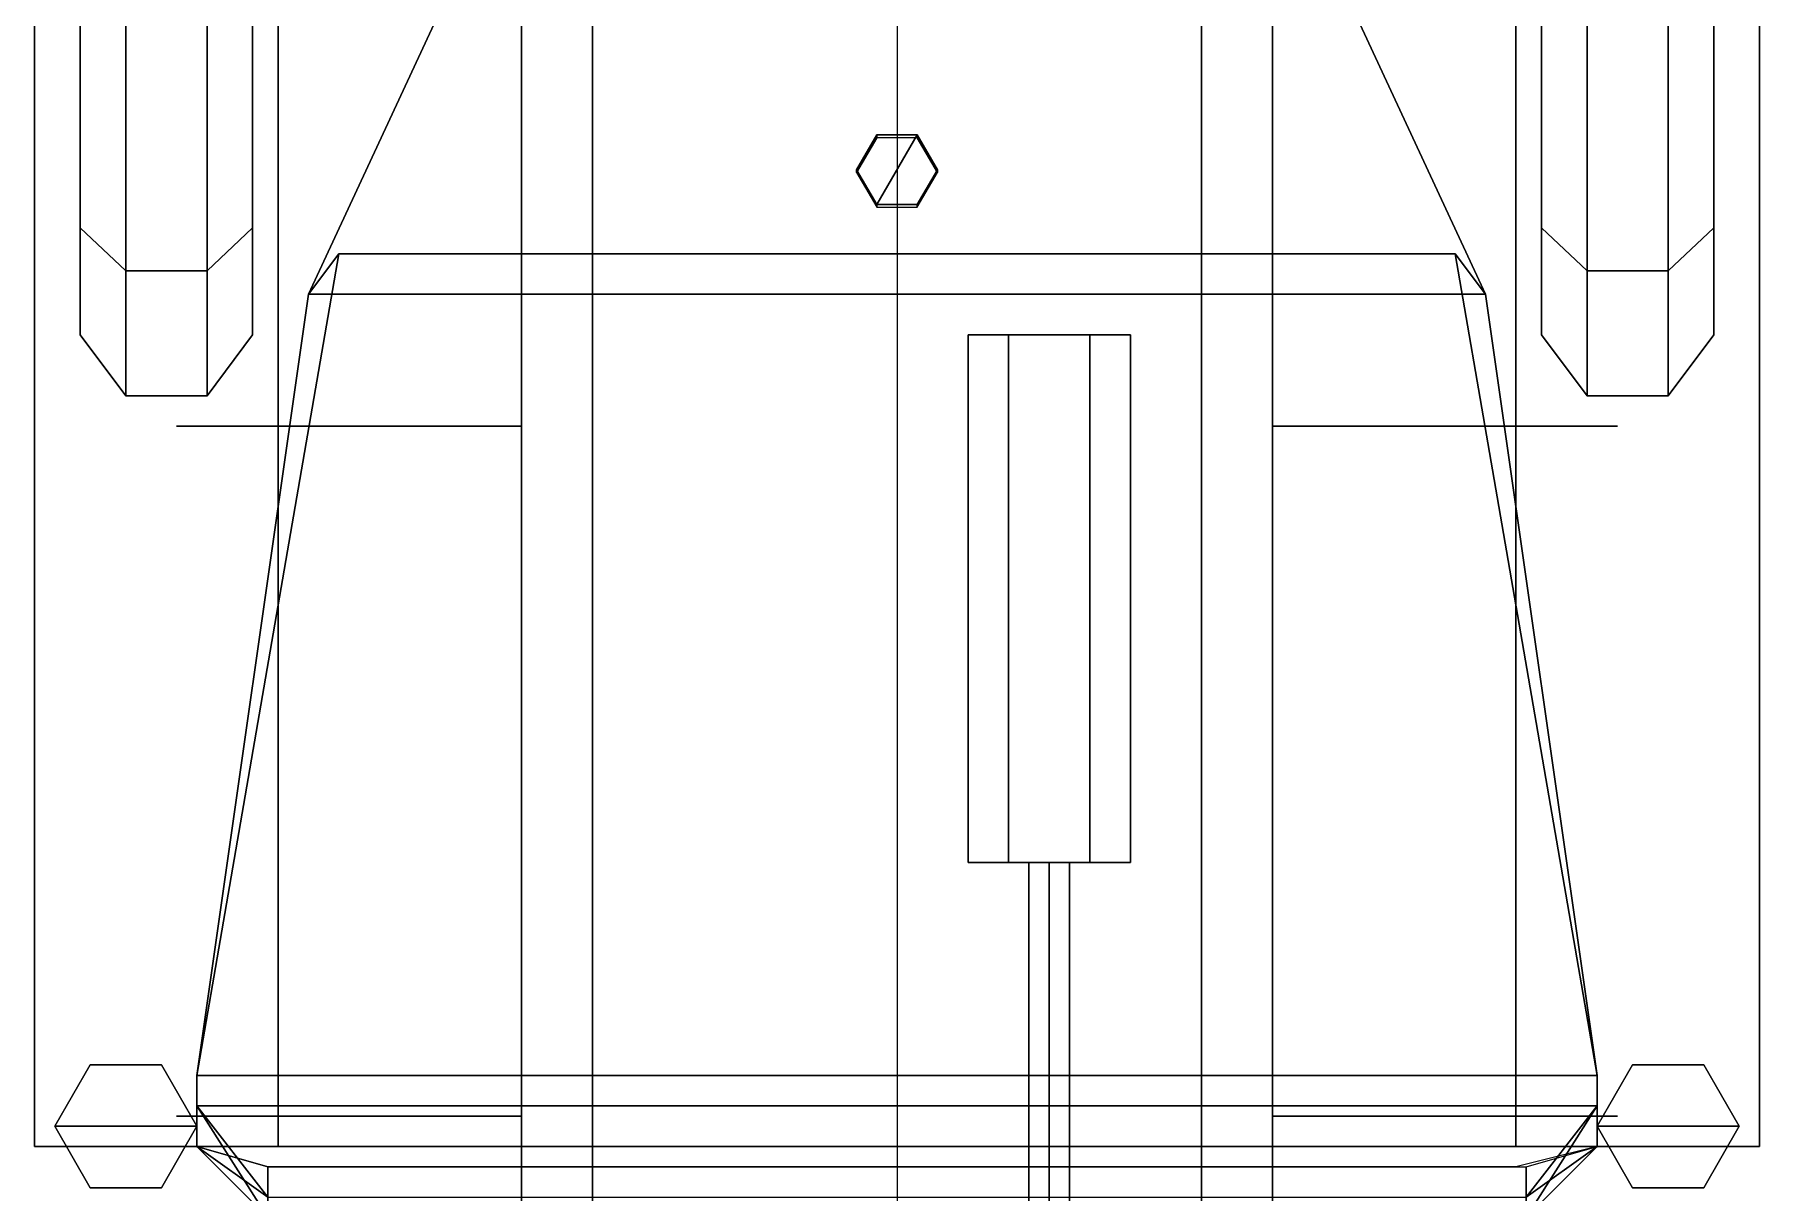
# Model space of a CAD drawing. Header units: millimetres. Extents: x -1.04 to 1.04, y -2.63 to 6.5.
# Drawn here: x -0.85 to 0.85, y 0.105 to 1.246 of the extents above; entities that cross this region are included whole.
import ezdxf

# ---------------------------------------------------------------- set-up
doc = ezdxf.new("R2010")
doc.units = ezdxf.units.MM
doc.layers.add('mudguards', color=6, linetype='Continuous')
doc.layers.add('wheels', color=2, linetype='Continuous')

msp = doc.modelspace()

# ---------------------------------------------------------------- linework, layer by layer
for p, direction in [((0, 1.38, 0.42), (0, -0.999699, -0.024516)), ((0, 2.07), (0, -1))]:
    msp.add_xline(p, direction)
for points in [[(-0.37, 2.4, 0.48), (-0.37, -1.66, 0.48), (-0.37, -1.66, 0.64), (-0.37, 2.4, 0.64)], [(-0.3, 2.33, 0.48), (-0.3, -1.66, 0.48), (-0.37, -1.66, 0.48), (-0.37, 2.4, 0.48)], [(-0.37, 2.4, 0.64), (-0.37, 0.1, 0.64), (-0.3, 0.1, 0.64), (-0.3, 2.33, 0.64)], [(-0.37, 2.4, 8.43), (-0.37, -1.66, 8.43), (-0.37, -1.66, 8.59), (-0.37, 2.4, 8.59)], [(-0.3, 2.33, 8.43), (-0.3, -1.66, 8.43), (-0.37, -1.66, 8.43), (-0.37, 2.4, 8.43)], [(-0.37, 2.4, 8.59), (-0.37, 0.1, 8.59), (-0.3, 0.1, 8.59), (-0.3, 2.33, 8.59)], [(0.3, 2.33, 0.64), (0.3, 0.1, 0.64), (0.37, 0.1, 0.64), (0.37, 2.4, 0.64)], [(0.37, 2.4, 0.48), (0.37, -1.66, 0.48), (0.3, -1.66, 0.48), (0.3, 2.33, 0.48)], [(0.37, 2.4, 8.43), (0.37, -1.66, 8.43), (0.3, -1.66, 8.43), (0.3, 2.33, 8.43)], [(0.3, 2.33, 8.59), (0.3, 0.1, 8.59), (0.37, 0.1, 8.59), (0.37, 2.4, 8.59)], [(0.37, -1.66, 0.64), (0.37, -1.66, 0.48), (0.37, 2.4, 0.48), (0.37, 2.4, 0.64)], [(0.37, -1.66, 8.59), (0.37, -1.66, 8.43), (0.37, 2.4, 8.43), (0.37, 2.4, 8.59)], [(-0.3, -1.66, 0.64), (-0.3, -1.66, 0.48), (-0.3, 2.33, 0.48), (-0.3, 2.33, 0.64)], [(-0.3, -1.66, 8.59), (-0.3, -1.66, 8.43), (-0.3, 2.33, 8.43), (-0.3, 2.33, 8.59)], [(0.3, 2.33, 0.48), (0.3, -1.66, 0.48), (0.3, -1.66, 0.64), (0.3, 2.33, 0.64)], [(0.3, 2.33, 8.43), (0.3, -1.66, 8.43), (0.3, -1.66, 8.59), (0.3, 2.33, 8.59)], [(0.45, 1.27, 0.64), (0.58, 0.99, 0.64), (-0.58, 0.99, 0.64), (-0.45, 1.27, 0.64)], [(-0.45, 1.27, 1.3), (-0.58, 0.99, 1.34), (0.58, 0.99, 1.34), (0.45, 1.27, 1.3)], [(-0.58, 0.99, 0.64), (-0.58, 0.99, 1.34), (-0.45, 1.27, 1.3), (-0.45, 1.27, 0.64)], [(-0.58, 0.99, 8.59), (-0.58, 0.99, 9.29), (-0.45, 1.27, 9.25), (-0.45, 1.27, 8.59)], [(0.45, 1.27, 8.59), (0.58, 0.99, 8.59), (-0.58, 0.99, 8.59), (-0.45, 1.27, 8.59)], [(-0.45, 1.27, 9.25), (-0.58, 0.99, 9.29), (0.58, 0.99, 9.29), (0.45, 1.27, 9.25)], [(0.45, 1.27, 1.3), (0.58, 0.99, 1.34), (0.58, 0.99, 0.64), (0.45, 1.27, 0.64)], [(0.45, 1.27, 9.25), (0.58, 0.99, 9.29), (0.58, 0.99, 8.59), (0.45, 1.27, 8.59)], [(-0.02, 1.1471, 1.335), (-0.04, 1.1128, 1.3398), (-0.02, 1.0785, 1.3446), (0.02, 1.1471, 1.335)], [(-0.02, 1.1443, 1.3152), (-0.04, 1.11, 1.32), (-0.04, 1.1128, 1.3398), (-0.02, 1.1471, 1.335)], [(-0.02, 1.1443, 9.2652), (-0.04, 1.11, 9.27), (-0.04, 1.1128, 9.2898), (-0.02, 1.1471, 9.285)], [(-0.02, 1.1471, 9.285), (-0.04, 1.1128, 9.2898), (-0.02, 1.0785, 9.2946), (0.02, 1.1471, 9.285)], [(0.02, 1.1471, 1.335), (-0.02, 1.0785, 1.3446), (0.02, 1.0785, 1.3446), (0.04, 1.1128, 1.3398)], [(0.02, 1.1443, 1.3152), (-0.02, 1.1443, 1.3152), (-0.02, 1.1471, 1.335), (0.02, 1.1471, 1.335)], [(0.02, 1.1443, 9.2652), (-0.02, 1.1443, 9.2652), (-0.02, 1.1471, 9.285), (0.02, 1.1471, 9.285)], [(0.02, 1.1471, 9.285), (-0.02, 1.0785, 9.2946), (0.02, 1.0785, 9.2946), (0.04, 1.1128, 9.2898)], [(0.04, 1.11, 1.32), (0.02, 1.1443, 1.3152), (0.02, 1.1471, 1.335), (0.04, 1.1128, 1.3398)], [(0.04, 1.11, 9.27), (0.02, 1.1443, 9.2652), (0.02, 1.1471, 9.285), (0.04, 1.1128, 9.2898)], [(-0.04, 1.11, 1.32), (-0.02, 1.0757, 1.3248), (-0.02, 1.0785, 1.3446), (-0.04, 1.1128, 1.3398)], [(-0.04, 1.11, 9.27), (-0.02, 1.0757, 9.2748), (-0.02, 1.0785, 9.2946), (-0.04, 1.1128, 9.2898)], [(0.02, 1.0757, 1.3248), (0.04, 1.11, 1.32), (0.04, 1.1128, 1.3398), (0.02, 1.0785, 1.3446)], [(0.02, 1.0757, 9.2748), (0.04, 1.11, 9.27), (0.04, 1.1128, 9.2898), (0.02, 1.0785, 9.2946)], [(-0.02, 1.0757, 1.3248), (0.02, 1.0757, 1.3248), (0.02, 1.0785, 1.3446), (-0.02, 1.0785, 1.3446)], [(-0.02, 1.0757, 9.2748), (0.02, 1.0757, 9.2748), (0.02, 1.0785, 9.2946), (-0.02, 1.0785, 9.2946)], [(-0.69, 0.22, 1.85), (0.69, 0.22, 1.85), (0.55, 1.03, 1.79), (-0.55, 1.03, 1.79)], [(-0.58, 0.99, 1.75), (-0.69, 0.22, 1.75), (-0.69, 0.22, 1.85), (-0.55, 1.03, 1.79)], [(-0.58, 0.99, 9.7), (-0.69, 0.22, 9.7), (-0.69, 0.22, 9.8), (-0.55, 1.03, 9.74)], [(-0.69, 0.22, 9.8), (0.69, 0.22, 9.8), (0.55, 1.03, 9.74), (-0.55, 1.03, 9.74)], [(-0.55, 1.03, 1.79), (0.55, 1.03, 1.79), (0.58, 0.99, 1.75), (-0.58, 0.99, 1.75)], [(-0.55, 1.03, 9.74), (0.55, 1.03, 9.74), (0.58, 0.99, 9.7), (-0.58, 0.99, 9.7)], [(0.55, 1.03, 1.79), (0.69, 0.22, 1.85), (0.69, 0.22, 1.75), (0.58, 0.99, 1.75)], [(0.55, 1.03, 9.74), (0.69, 0.22, 9.8), (0.69, 0.22, 9.7), (0.58, 0.99, 9.7)], [(0.58, 0.99, 0.64), (0.69, 0.22, 0.64), (-0.69, 0.22, 0.64), (-0.58, 0.99, 0.64)], [(-0.69, 0.22, 0.64), (-0.69, 0.22, 1.3), (-0.58, 0.99, 1.3), (-0.58, 0.99, 0.64)], [(-0.69, 0.22, 1.3), (-0.69, 0.22, 1.75), (-0.58, 0.99, 1.75), (-0.58, 0.99, 1.3)], [(-0.69, 0.22, 9.25), (-0.69, 0.22, 9.7), (-0.58, 0.99, 9.7), (-0.58, 0.99, 9.25)], [(-0.69, 0.22, 8.59), (-0.69, 0.22, 9.25), (-0.58, 0.99, 9.25), (-0.58, 0.99, 8.59)], [(0.58, 0.99, 8.59), (0.69, 0.22, 8.59), (-0.69, 0.22, 8.59), (-0.58, 0.99, 8.59)], [(0.58, 0.99, 0.64), (0.58, 0.99, 1.34), (-0.58, 0.99, 1.34), (-0.58, 0.99, 0.64)], [(-0.58, 0.99, 1.34), (-0.58, 0.99, 1.75), (0.58, 0.99, 1.75), (0.58, 0.99, 1.34)], [(-0.58, 0.99, 9.29), (-0.58, 0.99, 9.7), (0.58, 0.99, 9.7), (0.58, 0.99, 9.29)], [(0.58, 0.99, 8.59), (0.58, 0.99, 9.29), (-0.58, 0.99, 9.29), (-0.58, 0.99, 8.59)], [(0.58, 0.99, 1.3), (0.69, 0.22, 1.3), (0.69, 0.22, 0.64), (0.58, 0.99, 0.64)], [(0.58, 0.99, 1.75), (0.69, 0.22, 1.75), (0.69, 0.22, 1.3), (0.58, 0.99, 1.3)], [(0.58, 0.99, 9.7), (0.69, 0.22, 9.7), (0.69, 0.22, 9.25), (0.58, 0.99, 9.25)], [(0.58, 0.99, 9.25), (0.69, 0.22, 9.25), (0.69, 0.22, 8.59), (0.58, 0.99, 8.59)], [(0.11, 0.95, 0.4793), (0.07, 0.95, 0.41), (0.07, 0.43, 0.41), (0.11, 0.43, 0.4793)], [(0.07, 0.95, 0.41), (0.11, 0.95, 0.3407), (0.11, 0.43, 0.3407), (0.07, 0.43, 0.41)], [(0.23, 0.95, 0.41), (0.07, 0.95, 0.41), (0.11, 0.95, 0.4793), (0.19, 0.95, 0.4793)], [(0.19, 0.95, 0.3407), (0.11, 0.95, 0.3407), (0.07, 0.95, 0.41), (0.23, 0.95, 0.41)], [(0.19, 0.95, 8.2907), (0.11, 0.95, 8.2907), (0.07, 0.95, 8.36), (0.23, 0.95, 8.36)], [(0.07, 0.95, 8.36), (0.11, 0.95, 8.2907), (0.11, 0.43, 8.2907), (0.07, 0.43, 8.36)], [(0.23, 0.95, 8.36), (0.07, 0.95, 8.36), (0.11, 0.95, 8.4293), (0.19, 0.95, 8.4293)], [(0.11, 0.95, 8.4293), (0.07, 0.95, 8.36), (0.07, 0.43, 8.36), (0.11, 0.43, 8.4293)], [(0.19, 0.95, 0.4793), (0.11, 0.95, 0.4793), (0.11, 0.43, 0.4793), (0.19, 0.43, 0.4793)], [(0.11, 0.95, 0.3407), (0.19, 0.95, 0.3407), (0.19, 0.43, 0.3407), (0.11, 0.43, 0.3407)], [(0.11, 0.95, 8.2907), (0.19, 0.95, 8.2907), (0.19, 0.43, 8.2907), (0.11, 0.43, 8.2907)], [(0.19, 0.95, 8.4293), (0.11, 0.95, 8.4293), (0.11, 0.43, 8.4293), (0.19, 0.43, 8.4293)], [(0.23, 0.95, 0.41), (0.19, 0.95, 0.4793), (0.19, 0.43, 0.4793), (0.23, 0.43, 0.41)], [(0.19, 0.95, 0.3407), (0.23, 0.95, 0.41), (0.23, 0.43, 0.41), (0.19, 0.43, 0.3407)], [(0.19, 0.95, 8.2907), (0.23, 0.95, 8.36), (0.23, 0.43, 8.36), (0.19, 0.43, 8.2907)], [(0.23, 0.95, 8.36), (0.19, 0.95, 8.4293), (0.19, 0.43, 8.4293), (0.23, 0.43, 8.36)], [(0.19, 0.43, 0.4793), (0.11, 0.43, 0.4793), (0.07, 0.43, 0.41), (0.23, 0.43, 0.41)], [(0.23, 0.43, 0.41), (0.07, 0.43, 0.41), (0.11, 0.43, 0.3407), (0.19, 0.43, 0.3407)], [(0.23, 0.43, 8.36), (0.07, 0.43, 8.36), (0.11, 0.43, 8.2907), (0.19, 0.43, 8.2907)], [(0.19, 0.43, 8.4293), (0.11, 0.43, 8.4293), (0.07, 0.43, 8.36), (0.23, 0.43, 8.36)], [(0.15, 0.43, 0.41), (0.13, 0.43, 0.39), (0.13, 0.01, 0.39), (0.15, 0.01, 0.41)], [(0.13, 0.43, 0.39), (0.15, 0.43, 0.37), (0.15, 0.01, 0.37), (0.13, 0.01, 0.39)], [(0.13, 0.43, 8.34), (0.15, 0.43, 8.32), (0.15, 0.01, 8.32), (0.13, 0.01, 8.34)], [(0.15, 0.43, 8.36), (0.13, 0.43, 8.34), (0.13, 0.01, 8.34), (0.15, 0.01, 8.36)], [(0.17, 0.43, 0.39), (0.15, 0.43, 0.41), (0.15, 0.01, 0.41), (0.17, 0.01, 0.39)], [(0.15, 0.43, 0.37), (0.17, 0.43, 0.39), (0.17, 0.01, 0.39), (0.15, 0.01, 0.37)], [(0.15, 0.43, 8.32), (0.17, 0.43, 8.34), (0.17, 0.01, 8.34), (0.15, 0.01, 8.32)], [(0.17, 0.43, 8.34), (0.15, 0.43, 8.36), (0.15, 0.01, 8.36), (0.17, 0.01, 8.34)], [(-0.69, 0.17, 0.86), (-0.83, 0.17, 0.86), (-0.795, 0.2306, 0.86), (-0.725, 0.2306, 0.86)], [(-0.725, 0.2306, 1.45), (-0.795, 0.2306, 1.45), (-0.83, 0.17, 1.45), (-0.69, 0.17, 1.45)], [(-0.795, 0.2306, 0.86), (-0.83, 0.17, 0.86), (-0.83, 0.17, 1.45), (-0.795, 0.2306, 1.45)], [(-0.725, 0.2306, 0.86), (-0.795, 0.2306, 0.86), (-0.795, 0.2306, 1.45), (-0.725, 0.2306, 1.45)], [(-0.69, 0.17, 0.86), (-0.725, 0.2306, 0.86), (-0.725, 0.2306, 1.45), (-0.69, 0.17, 1.45)], [(0.725, 0.2306, 0.86), (0.69, 0.17, 0.86), (0.69, 0.17, 1.45), (0.725, 0.2306, 1.45)], [(0.795, 0.2306, 1.45), (0.725, 0.2306, 1.45), (0.69, 0.17, 1.45), (0.83, 0.17, 1.45)], [(0.83, 0.17, 0.86), (0.69, 0.17, 0.86), (0.725, 0.2306, 0.86), (0.795, 0.2306, 0.86)], [(0.795, 0.2306, 0.86), (0.725, 0.2306, 0.86), (0.725, 0.2306, 1.45), (0.795, 0.2306, 1.45)], [(0.83, 0.17, 0.86), (0.795, 0.2306, 0.86), (0.795, 0.2306, 1.45), (0.83, 0.17, 1.45)], [(0.69, 0.22, 0.64), (0.69, 0.15, 0.64), (-0.69, 0.15, 0.64), (-0.69, 0.22, 0.64)], [(-0.69, 0.15, 0.64), (-0.69, 0.15, 1.3), (-0.69, 0.22, 1.3), (-0.69, 0.22, 0.64)], [(-0.69, 0.15, 1.3), (-0.69, 0.19, 1.83), (-0.69, 0.22, 1.85), (-0.69, 0.22, 1.3)], [(-0.69, 0.22, 1.85), (-0.69, 0.19, 1.83), (0.69, 0.19, 1.83), (0.69, 0.22, 1.85)], [(-0.69, 0.22, 1.75), (0.69, 0.22, 1.75), (0.69, 0.22, 1.85), (-0.69, 0.22, 1.85)], [(-0.69, 0.15, 9.25), (-0.69, 0.19, 9.78), (-0.69, 0.22, 9.8), (-0.69, 0.22, 9.25)], [(-0.69, 0.15, 8.59), (-0.69, 0.15, 9.25), (-0.69, 0.22, 9.25), (-0.69, 0.22, 8.59)], [(0.69, 0.22, 8.59), (0.69, 0.15, 8.59), (-0.69, 0.15, 8.59), (-0.69, 0.22, 8.59)], [(-0.69, 0.22, 9.7), (0.69, 0.22, 9.7), (0.69, 0.22, 9.8), (-0.69, 0.22, 9.8)], [(-0.69, 0.22, 9.8), (-0.69, 0.19, 9.78), (0.69, 0.19, 9.78), (0.69, 0.22, 9.8)], [(0.69, 0.22, 1.3), (0.69, 0.15, 1.3), (0.69, 0.15, 0.64), (0.69, 0.22, 0.64)], [(0.69, 0.22, 1.85), (0.69, 0.19, 1.83), (0.69, 0.15, 1.3), (0.69, 0.22, 1.3)], [(0.69, 0.22, 9.8), (0.69, 0.19, 9.78), (0.69, 0.15, 9.25), (0.69, 0.22, 9.25)], [(0.69, 0.22, 9.25), (0.69, 0.15, 9.25), (0.69, 0.15, 8.59), (0.69, 0.22, 8.59)], [(-0.62, 0.1, 1.3), (-0.62, 0.1, 1.3), (-0.69, 0.19, 1.83), (-0.69, 0.15, 1.3)], [(-0.69, 0.19, 1.83), (-0.62, 0.1, 1.3), (0.62, 0.1, 1.3), (0.69, 0.19, 1.83)], [(-0.69, 0.19, 9.78), (-0.62, 0.08, 9.26), (0.62, 0.08, 9.26), (0.69, 0.19, 9.78)], [(-0.62, 0.08, 9.25), (-0.62, 0.08, 9.26), (-0.69, 0.19, 9.78), (-0.69, 0.15, 9.25)], [(0.69, 0.19, 1.83), (0.62, 0.1, 1.3), (0.62, 0.1, 1.3), (0.69, 0.15, 1.3)], [(0.69, 0.19, 9.78), (0.62, 0.08, 9.26), (0.62, 0.08, 9.25), (0.69, 0.15, 9.25)], [(-0.725, 0.1094, 0.86), (-0.795, 0.1094, 0.86), (-0.83, 0.17, 0.86), (-0.69, 0.17, 0.86)], [(-0.69, 0.17, 1.45), (-0.83, 0.17, 1.45), (-0.795, 0.1094, 1.45), (-0.725, 0.1094, 1.45)], [(-0.83, 0.17, 0.86), (-0.795, 0.1094, 0.86), (-0.795, 0.1094, 1.45), (-0.83, 0.17, 1.45)], [(-0.725, 0.1094, 0.86), (-0.69, 0.17, 0.86), (-0.69, 0.17, 1.45), (-0.725, 0.1094, 1.45)], [(0.69, 0.17, 0.86), (0.725, 0.1094, 0.86), (0.725, 0.1094, 1.45), (0.69, 0.17, 1.45)], [(0.83, 0.17, 1.45), (0.69, 0.17, 1.45), (0.725, 0.1094, 1.45), (0.795, 0.1094, 1.45)], [(0.795, 0.1094, 0.86), (0.725, 0.1094, 0.86), (0.69, 0.17, 0.86), (0.83, 0.17, 0.86)], [(0.795, 0.1094, 0.86), (0.83, 0.17, 0.86), (0.83, 0.17, 1.45), (0.795, 0.1094, 1.45)], [(-0.62, 0.1, 0.64), (-0.62, 0.1, 1.3), (-0.69, 0.15, 1.3), (-0.69, 0.15, 0.64)], [(0.69, 0.15, 0.64), (0.61, 0.13, 0.64), (-0.62, 0.13, 0.64), (-0.69, 0.15, 0.64)], [(-0.62, 0.13, 8.59), (-0.62, 0.08, 9.25), (-0.69, 0.15, 9.25), (-0.69, 0.15, 8.59)], [(0.69, 0.15, 8.59), (0.61, 0.13, 8.59), (-0.62, 0.13, 8.59), (-0.69, 0.15, 8.59)], [(0.69, 0.15, 1.3), (0.62, 0.1, 1.3), (0.62, 0.1, 0.64), (0.69, 0.15, 0.64)], [(0.69, 0.15, 9.25), (0.62, 0.08, 9.25), (0.62, 0.13, 8.59), (0.69, 0.15, 8.59)], [(0.62, 0.13, 8.59), (0.62, 0.08, 9.25), (-0.62, 0.08, 9.25), (-0.62, 0.13, 8.59)], [(-0.795, 0.1094, 0.86), (-0.725, 0.1094, 0.86), (-0.725, 0.1094, 1.45), (-0.795, 0.1094, 1.45)], [(0.725, 0.1094, 0.86), (0.795, 0.1094, 0.86), (0.795, 0.1094, 1.45), (0.725, 0.1094, 1.45)]]:
    msp.add_3dface(points)
at = {"layer": 'mudguards'}
for points in [[(-0.85, 1.53, 0.42), (-0.85, 1.46, 0.45), (-0.85, 0.15, 0.45), (-0.85, 0.15, 0.42)], [(-0.85, 1.46, 0.45), (-0.85, 1.53, 0.42), (-0.85, 0.15, 0.42), (-0.85, 0.15, 0.45)], [(-0.85, 1.46, 8.4), (-0.85, 1.53, 8.37), (-0.85, 0.15, 8.37), (-0.85, 0.15, 8.4)], [(-0.85, 1.53, 8.37), (-0.85, 1.46, 8.4), (-0.85, 0.15, 8.4), (-0.85, 0.15, 8.37)], [(0.85, 1.46, 0.45), (0.85, 1.53, 0.42), (0.85, 0.15, 0.42), (0.85, 0.15, 0.45)], [(0.85, 1.53, 0.42), (0.85, 1.46, 0.45), (0.85, 0.15, 0.45), (0.85, 0.15, 0.42)], [(0.85, 1.53, 8.37), (0.85, 1.46, 8.4), (0.85, 0.15, 8.4), (0.85, 0.15, 8.37)], [(0.85, 1.46, 8.4), (0.85, 1.53, 8.37), (0.85, 0.15, 8.37), (0.85, 0.15, 8.4)], [(-0.61, 1.46, 0.45), (-0.85, 1.46, 0.45), (-0.85, 0.15, 0.45), (-0.61, 0.15, 0.45)], [(-0.85, 1.46, 0.45), (-0.61, 1.46, 0.45), (-0.61, 0.15, 0.45), (-0.85, 0.15, 0.45)], [(-0.85, 1.46, 8.4), (-0.61, 1.46, 8.4), (-0.61, 0.15, 8.4), (-0.85, 0.15, 8.4)], [(-0.61, 1.46, 8.4), (-0.85, 1.46, 8.4), (-0.85, 0.15, 8.4), (-0.61, 0.15, 8.4)], [(0.85, 1.46, 0.45), (0.61, 1.46, 0.45), (0.61, 0.15, 0.45), (0.85, 0.15, 0.45)], [(0.61, 1.46, 0.45), (0.85, 1.46, 0.45), (0.85, 0.15, 0.45), (0.61, 0.15, 0.45)], [(0.61, 1.46, 8.4), (0.85, 1.46, 8.4), (0.85, 0.15, 8.4), (0.61, 0.15, 8.4)], [(0.85, 1.46, 8.4), (0.61, 1.46, 8.4), (0.61, 0.15, 8.4), (0.85, 0.15, 8.4)], [(-0.37, 0.86, 0.45), (-0.71, 0.86, 0.45), (-0.5, 0.86, 0.61), (-0.37, 0.86, 0.61)], [(-0.71, 0.86, 0.45), (-0.37, 0.86, 0.45), (-0.37, 0.86, 0.61), (-0.5, 0.86, 0.61)], [(-0.71, 0.86, 8.4), (-0.37, 0.86, 8.4), (-0.37, 0.86, 8.56), (-0.5, 0.86, 8.56)], [(-0.37, 0.86, 8.4), (-0.71, 0.86, 8.4), (-0.5, 0.86, 8.56), (-0.37, 0.86, 8.56)], [(0.37, 0.86, 0.45), (0.71, 0.86, 0.45), (0.5, 0.86, 0.61), (0.37, 0.86, 0.61)], [(0.71, 0.86, 0.45), (0.37, 0.86, 0.45), (0.37, 0.86, 0.61), (0.5, 0.86, 0.61)], [(0.71, 0.86, 8.4), (0.37, 0.86, 8.4), (0.37, 0.86, 8.56), (0.5, 0.86, 8.56)], [(0.37, 0.86, 8.4), (0.71, 0.86, 8.4), (0.5, 0.86, 8.56), (0.37, 0.86, 8.56)], [(-0.71, 0.18, 0.45), (-0.37, 0.18, 0.45), (-0.37, 0.18, 0.61), (-0.5, 0.18, 0.61)], [(-0.37, 0.18, 0.45), (-0.71, 0.18, 0.45), (-0.5, 0.18, 0.61), (-0.37, 0.18, 0.61)], [(-0.37, 0.18, 8.4), (-0.71, 0.18, 8.4), (-0.5, 0.18, 8.56), (-0.37, 0.18, 8.56)], [(-0.71, 0.18, 8.4), (-0.37, 0.18, 8.4), (-0.37, 0.18, 8.56), (-0.5, 0.18, 8.56)], [(0.37, 0.18, 0.45), (0.71, 0.18, 0.45), (0.5, 0.18, 0.61), (0.37, 0.18, 0.61)], [(0.71, 0.18, 0.45), (0.37, 0.18, 0.45), (0.37, 0.18, 0.61), (0.5, 0.18, 0.61)], [(0.71, 0.18, 8.4), (0.37, 0.18, 8.4), (0.37, 0.18, 8.56), (0.5, 0.18, 8.56)], [(0.37, 0.18, 8.4), (0.71, 0.18, 8.4), (0.5, 0.18, 8.56), (0.37, 0.18, 8.56)]]:
    msp.add_3dface(points, dxfattribs=at)
at = {"layer": 'wheels'}
for points in [[(-0.805, 1.0554, 8.6454), (-0.805, 1.67, 8.9), (-0.805, 1.5646, 8.6454), (-0.805, 1.31, 8.54)], [(-0.805, 0.95, 8.9), (-0.805, 1.5646, 9.1546), (-0.805, 1.67, 8.9), (-0.805, 1.0554, 8.6454)], [(-0.635, 1.67, 8.9), (-0.635, 1.0554, 9.1546), (-0.635, 0.95, 8.9), (-0.635, 1.5646, 8.6454)], [(-0.635, 1.5646, 9.1546), (-0.635, 1.31, 9.26), (-0.635, 1.0554, 9.1546), (-0.635, 1.67, 8.9)], [(0.635, 1.0554, 8.6454), (0.635, 1.67, 8.9), (0.635, 1.5646, 8.6454), (0.635, 1.31, 8.54)], [(0.635, 0.95, 8.9), (0.635, 1.5646, 9.1546), (0.635, 1.67, 8.9), (0.635, 1.0554, 8.6454)], [(0.805, 1.67, 8.9), (0.805, 1.0554, 9.1546), (0.805, 0.95, 8.9), (0.805, 1.5646, 8.6454)], [(0.805, 1.5646, 9.1546), (0.805, 1.31, 9.26), (0.805, 1.0554, 9.1546), (0.805, 1.67, 8.9)], [(-0.805, 1.0554, 9.1546), (-0.805, 1.31, 9.26), (-0.805, 1.5646, 9.1546), (-0.805, 0.95, 8.9)], [(-0.635, 1.5646, 8.6454), (-0.635, 0.95, 8.9), (-0.635, 1.0554, 8.6454), (-0.635, 1.31, 8.54)], [(0.635, 1.0554, 9.1546), (0.635, 1.31, 9.26), (0.635, 1.5646, 9.1546), (0.635, 0.95, 8.9)], [(0.805, 1.5646, 8.6454), (0.805, 0.95, 8.9), (0.805, 1.0554, 8.6454), (0.805, 1.31, 8.54)], [(-0.76, 1.31, 8.48), (-0.76, 1.013, 8.603), (-0.805, 1.0554, 8.6454), (-0.805, 1.31, 8.54)], [(-0.76, 1.013, 9.197), (-0.76, 1.31, 9.32), (-0.805, 1.31, 9.26), (-0.805, 1.0554, 9.1546)], [(-0.68, 1.31, 8.48), (-0.68, 1.013, 8.603), (-0.76, 1.013, 8.603), (-0.76, 1.31, 8.48)], [(-0.68, 1.013, 9.197), (-0.68, 1.31, 9.32), (-0.76, 1.31, 9.32), (-0.76, 1.013, 9.197)], [(-0.68, 1.013, 8.603), (-0.68, 1.31, 8.48), (-0.635, 1.31, 8.54), (-0.635, 1.0554, 8.6454)], [(-0.68, 1.31, 9.32), (-0.68, 1.013, 9.197), (-0.635, 1.0554, 9.1546), (-0.635, 1.31, 9.26)], [(0.68, 1.31, 8.48), (0.68, 1.013, 8.603), (0.635, 1.0554, 8.6454), (0.635, 1.31, 8.54)], [(0.68, 1.013, 9.197), (0.68, 1.31, 9.32), (0.635, 1.31, 9.26), (0.635, 1.0554, 9.1546)], [(0.76, 1.31, 8.48), (0.76, 1.013, 8.603), (0.68, 1.013, 8.603), (0.68, 1.31, 8.48)], [(0.76, 1.013, 9.197), (0.76, 1.31, 9.32), (0.68, 1.31, 9.32), (0.68, 1.013, 9.197)], [(0.76, 1.013, 8.603), (0.76, 1.31, 8.48), (0.805, 1.31, 8.54), (0.805, 1.0554, 8.6454)], [(0.76, 1.31, 9.32), (0.76, 1.013, 9.197), (0.805, 1.0554, 9.1546), (0.805, 1.31, 9.26)], [(-0.76, 1.013, 8.603), (-0.76, 0.89, 8.9), (-0.805, 0.95, 8.9), (-0.805, 1.0554, 8.6454)], [(-0.76, 0.89, 8.9), (-0.76, 1.013, 9.197), (-0.805, 1.0554, 9.1546), (-0.805, 0.95, 8.9)], [(-0.68, 0.89, 8.9), (-0.68, 1.013, 8.603), (-0.635, 1.0554, 8.6454), (-0.635, 0.95, 8.9)], [(-0.68, 1.013, 9.197), (-0.68, 0.89, 8.9), (-0.635, 0.95, 8.9), (-0.635, 1.0554, 9.1546)], [(0.68, 1.013, 8.603), (0.68, 0.89, 8.9), (0.635, 0.95, 8.9), (0.635, 1.0554, 8.6454)], [(0.68, 0.89, 8.9), (0.68, 1.013, 9.197), (0.635, 1.0554, 9.1546), (0.635, 0.95, 8.9)], [(0.76, 0.89, 8.9), (0.76, 1.013, 8.603), (0.805, 1.0554, 8.6454), (0.805, 0.95, 8.9)], [(0.76, 1.013, 9.197), (0.76, 0.89, 8.9), (0.805, 0.95, 8.9), (0.805, 1.0554, 9.1546)], [(-0.68, 1.013, 8.603), (-0.68, 0.89, 8.9), (-0.76, 0.89, 8.9), (-0.76, 1.013, 8.603)], [(-0.68, 0.89, 8.9), (-0.68, 1.013, 9.197), (-0.76, 1.013, 9.197), (-0.76, 0.89, 8.9)], [(0.76, 1.013, 8.603), (0.76, 0.89, 8.9), (0.68, 0.89, 8.9), (0.68, 1.013, 8.603)], [(0.76, 0.89, 8.9), (0.76, 1.013, 9.197), (0.68, 1.013, 9.197), (0.68, 0.89, 8.9)]]:
    msp.add_3dface(points, dxfattribs=at)

doc.saveas('drawing.dxf')
